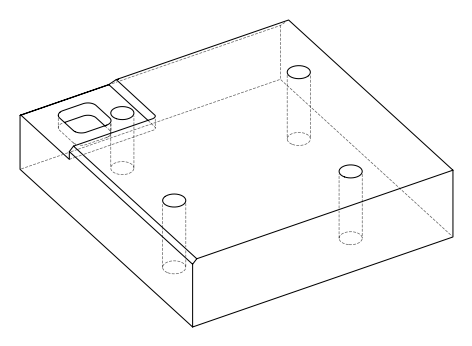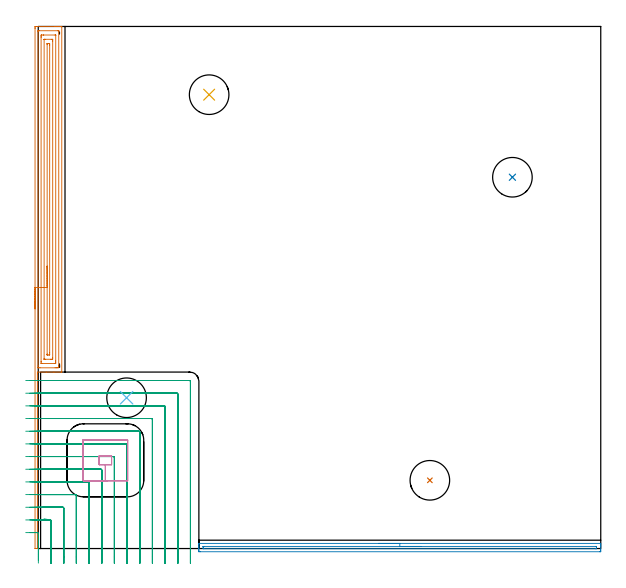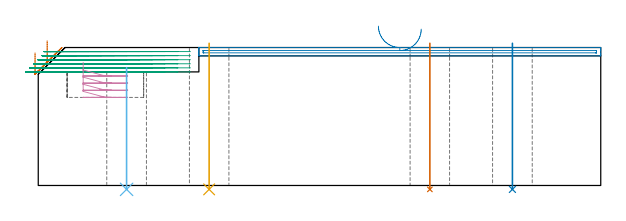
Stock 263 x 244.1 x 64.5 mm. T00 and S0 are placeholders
(PLAN: 8 operations, 3 tool changes, 28 min)
(1 AREA_MILL | FG_CHAMFER_SURFACE | UGT0205_001 | 7.35 min | 18741 mm3)
(2 AREA_MILL_1 | FG_CHAMFER_SURFACE_1 | UGT0205_001 | 3.16 min | 1463 mm3)
(3 MILL_CORNER_NOTCH_RECTANGULAR | CORNER_NOTCH_RECTANGULAR | UGT0201_125 | Follow Part, ap 1.975, ae 75% | 15.01 min | 64492 mm3)
(4 MILL_RECTANGULAR_POCKET | POCKET_RECTANGULAR_STRAIGHT | UGT0201_133 | Follow Part, ap 3.75, ae 75% | 1.39 min | 13947 mm3)
(5 INDEXABLE_INSERT_DRILL_THROUGH_HOLE_FROM_SOLID | STEP1HOLE | NXT0302_008 | 0.27 min | 17322 mm3)
(6 INDEXABLE_INSERT_DRILL_THROUGH_HOLE_FROM_SOLID_1 | STEP1HOLE_1 | NXT0302_008 | 0.23 min | 14263 mm3)
(7 INDEXABLE_INSERT_DRILL_THROUGH_HOLE_FROM_SOLID_2 | STEP1HOLE_2 | NXT0302_008 | 0.27 min | 17319 mm3)
(8 INDEXABLE_INSERT_DRILL_THROUGH_HOLE_FROM_SOLID_3 | STEP1HOLE_3 | NXT0302_008 | 0.27 min | 17326 mm3)
(TOOL UGT0205_001 | Chamfer Mill 20 x 3 x 45 deg. | D20 FL50 Z2)
(TOOL UGT0201_125 | Carbide End Mill 7.9 | D7.9 FL15 Z4)
(TOOL UGT0201_133 | Carbide End Mill 15.0 | D15 FL30 Z4)
(TOOL NXT0302_008 | Index. Insert Drill 18.5mm [880-D1850L25-05] | D18.5 PA176 FL93 Z2)
(OP 1 AREA_MILL)
G17 G21 G94 G90
T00 M6
G54
G17 G0 G90 X-1.5 Y112.05 S1061 M3
G43 Z74.5 H0
Z62.
G94 G1 Y112.088 Z61.128 F250.
Y112.202 Z60.263
Y112.391 Z59.412
Y112.653 Z58.58
Y112.987 Z57.774
Y113.39 Z57.
Y113.858 Z56.264
Y114.39 Z55.572
Y114.979 Z54.929
Y115.622 Z54.34
Y116.314 Z53.808
Y117.05 Z53.34
Y117.824 Z52.937
Y118.63 Z52.603
Y119.462 Z52.341
Y120.314 Z52.152
Y121.178 Z52.038
Y122.05 Z52.
Y243.098
X-1.499 Y243.488 Z52.001
X-1.495 Y243.986 Z52.003
X-1.492 Y244.091 Z52.006
X-1.001 Y244.096 Z52.496
X-0.395 Y244.1 Z53.102
X7.847 Z61.341
X8.403 Z61.9
X8.732 Z62.228
X9.288 Z62.784
X9.617 Z63.111
X10.63 Z64.13
X10.98 Y244.093 Z64.471
X10.997 Y244.09 Z64.488
X11. Y243.934 Z64.5
Y82.761
X10.996 Y82.509 Z64.49
X10.967 Y82.5 Z64.461
X7.329 Z60.827
X3.79 Z57.289
X-0.4 Z53.099
X-0.399 Y82.458
X-0.4 Y82.029
X-0.393 Y81.868 Z53.092
X-0.389 Y81.75 Z53.087
Y81.717
Y81.711
X-0.4 Y81.688 Z53.1
Y0.166
X-0.403 Y0.01 Z53.088
X-0.457 Y0.007 Z53.035
X-0.846 Y0. Z52.653
X-1.23 Z52.269
X-1.493 Y0.01 Z52.005
X-1.5 Y0.068 Z52.
Y122.05
X-0.086 Z53.414
Y241.702
X-0.084 Y241.918 Z53.416
X-0.082 Y242.025 Z53.418
X-0.079 Y242.075 Z53.421
X-0.07 Y242.09 Z53.43
X-0.02 Y242.092 Z53.48
X0.375 Y242.099 Z53.875
X9.223 Z62.723
X9.461 Y242.094 Z62.961
X9.57 Y242.09 Z63.07
X9.579 Y242.084 Z63.079
X9.582 Y242.066 Z63.082
X9.584 Y242.019 Z63.084
X9.585 Y241.924 Z63.085
X9.586 Y241.733 Z63.086
Y85.44
X9.58 Y84.584 Z63.08
X9.579 Y84.547 Z63.079
X8.777 Y84.502 Z62.277
X8.732 Y84.501 Z62.232
X7.894 Y84.5 Z61.394
X0.815 Z54.315
X-0.072 Y84.502 Z53.428
X-0.076 Y84.506 Z53.424
X-0.081 Y84.511 Z53.419
X-0.083 Y84.547 Z53.417
X-0.086 Y85.409 Z53.414
Y122.05
X1.328 Z54.828
X1.329 Y239.023 Z54.829
Y239.35
X1.333 Y239.916 Z54.833
X1.335 Y240.071 Z54.835
X1.48 Y240.091 Z54.98
X1.653 Y240.095 Z55.153
X2.356 Y240.1 Z55.856
X2.538 Z56.038
X7.847 Z61.347
X8.029 Y240.098 Z61.529
X8.15 Y240.093 Z61.65
X8.166 Y240.09 Z61.666
X8.168 Y240.086 Z61.668
X8.17 Y240.065 Z61.67
X8.171 Y240.025 Z61.671
Y239.916
Y87.791
X8.17 Y87.226 Z61.67
X8.169 Y86.901 Z61.669
X8.164 Y86.572 Z61.664
X8.156 Y86.509 Z61.656
X8.116 Y86.506 Z61.616
X8.027 Y86.503 Z61.527
X7.847 Y86.501 Z61.347
X7.681 Y86.5 Z61.181
X1.653 Y86.501 Z55.153
X1.485 Y86.503 Z54.985
X1.349 Y86.51 Z54.849
X1.335 Y86.552 Z54.835
X1.333 Y86.656 Z54.833
X1.329 Y87.226 Z54.829
Y87.553
X1.328 Y122.05 Z54.828
X2.743 Z56.243
Y237.923
X2.744 Y238.022 Z56.244
X2.747 Y238.081 Z56.247
X2.749 Y238.089 Z56.249
X2.756 Y238.093 Z56.256
X2.782 Y238.097 Z56.282
X2.995 Y238.099 Z56.495
X3.423 Y238.1 Z56.923
X6.107 Z59.607
X6.512 Y238.094 Z60.012
X6.714 Y238.09 Z60.214
X6.751 Y238.083 Z60.251
X6.753 Y238.049 Z60.253
X6.755 Y237.992 Z60.255
X6.757 Y237.444 Z60.257
Y237.237
Y89.219
X6.755 Y89.012 Z60.255
X6.75 Y88.669 Z60.25
X6.747 Y88.51 Z60.247
X6.58 Y88.504 Z60.08
X6.077 Y88.501 Z59.577
X5.699 Y88.5 Z59.199
X3.423 Z56.923
X3.045 Z56.545
X2.792 Y88.503 Z56.292
X2.766 Y88.506 Z56.266
X2.751 Y88.509 Z56.251
X2.75 Y88.523 Z56.25
X2.746 Y88.616 Z56.246
X2.743 Y88.805 Z56.243
Y122.05
X4.157 Z57.657
Y235.604
X4.158 Y235.756 Z57.658
X4.162 Y236.06 Z57.662
X4.164 Y236.092 Z57.664
X4.168 Y236.094 Z57.668
X4.187 Y236.098 Z57.687
X4.227 Y236.099 Z57.727
X4.308 Y236.1 Z57.808
X4.55 Z58.05
X5.192 Y236.096 Z58.692
X5.284 Y236.094 Z58.784
X5.334 Y236.09 Z58.834
X5.337 Y235.908 Z58.837
X5.342 Y235.604 Z58.842
X5.343 Y235.452 Z58.843
Y235.3
Y91.539
X5.341 Y90.798 Z58.841
X5.338 Y90.65 Z58.838
X5.333 Y90.51 Z58.833
X5.192 Y90.507 Z58.692
X4.601 Y90.501 Z58.101
X4.308 Y90.502 Z57.808
X4.209 Y90.506 Z57.709
X4.175 Y90.51 Z57.675
X4.164 Y90.515 Z57.664
X4.162 Y90.545 Z57.662
X4.159 Y90.646 Z57.659
X4.157 Y90.798 Z57.657
Y90.95
Y122.05
Y122.922 Z57.695
Y123.786 Z57.809
Y124.638 Z57.998
Y125.47 Z58.26
Y126.276 Z58.594
Y127.05 Z58.997
Y127.786 Z59.465
Y128.478 Z59.996
Y129.121 Z60.586
Y129.71 Z61.229
Y130.242 Z61.921
Y130.71 Z62.657
Y131.113 Z63.431
Y131.447 Z64.237
Y131.709 Z65.069
Y131.898 Z65.92
Y132.012 Z66.785
Y132.05 Z67.657
G0 Z74.5
M5
M2
(OP 2 AREA_MILL_1)
G17 G21 G94 G90
T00 M6
G54
G17 G0 G90 X159.05 Y2.4 S1061 M3
G43 Z74.5 H0
G94 G1 X159.088 Z73.628 F250.
X159.202 Z72.763
X159.391 Z71.912
X159.653 Z71.08
X159.987 Z70.274
X160.39 Z69.5
X160.858 Z68.764
X161.39 Z68.072
X161.979 Z67.429
X162.622 Z66.84
X163.314 Z66.308
X164.05 Z65.84
X164.824 Z65.437
X165.63 Z65.103
X166.462 Z64.841
X167.313 Z64.652
X168.178 Z64.538
X169.05 Z64.5
X262.831
X262.99 Y2.397 Z64.488
X262.993 Y2.341 Z64.432
X263. Y1.939 Z64.038
Y1.571 Z63.67
Y0.896 Z62.992
Y-0.334 Z61.763
X262.998 Y-0.889 Z61.205
X262.993 Y-1.491 Z60.604
X262.989 Y-1.494 Z60.602
X262.385 Y-1.5 Z60.6
X75.715
X75.111 Y-1.494 Z60.602
X75.107 Y-1.491 Z60.604
X75.1 Y-0.889 Z61.205
Y-0.334 Z61.763
Y0.004 Z62.1
Y0.559 Z62.655
Y0.896 Z62.992
Y1.571 Z63.671
Y1.939 Z64.038
X75.107 Y2.341 Z64.432
X75.11 Y2.397 Z64.488
X75.269 Y2.4 Z64.5
X169.05
Y0.986 Z63.086
X260.688 Y0.985 Z63.085
X260.866 Y0.982 Z63.082
X260.978 Y0.979 Z63.079
X260.99 Y0.952 Z63.052
X260.993 Y0.896 Z62.996
X260.999 Y0.496 Z62.596
X261. Y0.004 Z62.104
X260.998 Y-0.047 Z62.053
X260.995 Y-0.071 Z62.029
X260.992 Y-0.077 Z62.023
X260.955 Y-0.08 Z62.02
X260.777 Y-0.085 Z62.015
X260.688 Y-0.086 Z62.014
X260.598
X77.412 Y-0.085 Z62.015
X77.234 Y-0.082 Z62.018
X77.122 Y-0.079 Z62.021
X77.11 Y-0.052 Z62.048
X77.107 Y0.004 Z62.104
X77.101 Y0.404 Z62.504
X77.1 Y0.896 Z62.996
X77.102 Y0.947 Z63.047
X77.105 Y0.971 Z63.071
X77.108 Y0.977 Z63.077
X77.145 Y0.98 Z63.08
X77.323 Y0.985 Z63.085
X77.412 Y0.986 Z63.086
X77.502
X169.05
X169.922 Z63.124
X170.786 Z63.238
X171.638 Z63.426
X172.47 Z63.689
X173.276 Z64.023
X174.05 Z64.425
X174.786 Z64.894
X175.478 Z65.425
X176.121 Z66.015
X176.71 Z66.658
X177.241 Z67.35
X177.71 Z68.086
X178.113 Z68.86
X178.447 Z69.666
X178.709 Z70.498
X178.898 Z71.349
X179.012 Z72.214
X179.05 Z73.086
G0 Z74.5
M5
M2
(OP 3 MILL_CORNER_NOTCH_RECTANGULAR)
G17 G21 G94 G90
T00 M6
G54
G17 G0 G90 X5.975 Y-4.569 S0 M3
G43 Z74.5 H0
Z62.6
G94 G1 Y-1.569 F250.
Y12.984 F500.
G3 X5.65 Y13.369 R0.395
G1 X2.697 Y13.9 F250.
G0 Z74.5
X11.9 Y-6.95
Z62.6
G1 Y-3.95
Y18.909 F500.
G3 X11.509 Y19.3 R0.395
G1 X5.65
X2.65 Y19.301 F250.
G0 Z74.5
X17.825 Y-6.95
Z62.6
G1 Y-3.95
Y24.834 F500.
G3 X17.434 Y25.225 R0.395
G1 X11.509
X5.65
X2.65 Y25.226 F250.
G0 Z74.5
X23.75 Y-6.95
Z62.6
G1 Y-3.95
Y30.759 F500.
G3 X23.359 Y31.15 R0.395
G1 X17.434
X5.65
X2.65 Y31.151 F250.
G0 Z74.5
X29.675 Y-6.95
Z62.6
G1 Y-3.95
Y36.684 F500.
G3 X29.284 Y37.075 R0.395
G1 X23.359
X5.65
X2.65 Y37.076 F250.
G0 Z74.5
X35.6 Y-6.95
Z62.6
G1 Y-3.95
Y42.608 F500.
G3 X35.208 Y43. R0.395
G1 X29.284
X5.65
X2.65 Y43.002 F250.
G0 Z74.5
X41.525 Y-6.95
Z62.6
G1 Y-3.95
Y48.533 F500.
G3 X41.133 Y48.925 R0.395
G1 X35.208
X5.65
X2.65 Y48.927 F250.
G0 Z74.5
X47.45 Y-6.95
Z62.6
G1 Y-3.95
Y54.458 F500.
G3 X47.058 Y54.85 R0.395
G1 X41.133
X5.65
X2.65 Y54.853 F250.
G0 Z74.5
X53.375 Y-6.95
Z62.6
G1 Y-3.95
Y60.383 F500.
G3 X52.983 Y60.775 R0.395
G1 X47.058
X5.65
X2.65 Y60.778 F250.
G0 Z74.5
X59.3 Y-6.95
Z62.6
G1 Y-3.95
Y66.308 F500.
G3 X58.908 Y66.7 R0.395
G1 X52.983
X5.65
X2.65 Y66.705 F250.
G0 Z74.5
X65.225 Y-6.95
Z62.6
G1 Y-3.95
Y72.232 F500.
G3 X64.832 Y72.625 R0.395
G1 X58.908
X5.65
X2.65 Y72.635 F250.
G0 Z74.5
X71.15 Y-6.95
Z62.6
G1 Y-3.95
Y78.157 F500.
G3 X70.757 Y78.55 R0.395
G1 X5.67
X2.67 F250.
G0 Z74.5
X5.975 Y-5.851
Z60.7
G1 Y-2.851
Y12.984 F500.
G3 X5.584 Y13.375 R0.395
G1 X4.75
X1.75 F250.
G0 Z74.5
X11.9 Y-6.95
Z60.7
G1 Y-3.95
Y18.909 F500.
G3 X11.509 Y19.3 R0.395
G1 X4.75
X1.75 F250.
G0 Z74.5
X17.825 Y-6.95
Z60.7
G1 Y-3.95
Y24.834 F500.
G3 X17.434 Y25.225 R0.395
G1 X4.75
X1.75 F250.
G0 Z74.5
X23.75 Y-6.95
Z60.7
G1 Y-3.95
Y30.759 F500.
G3 X23.359 Y31.15 R0.395
G1 X4.75
X1.75 F250.
G0 Z74.5
X29.675 Y-6.95
Z60.7
G1 Y-3.95
Y36.684 F500.
G3 X29.284 Y37.075 R0.395
G1 X4.75
X1.75 F250.
G0 Z74.5
X35.6 Y-6.95
Z60.7
G1 Y-3.95
Y42.608 F500.
G3 X35.208 Y43. R0.395
G1 X4.75
X1.75 F250.
G0 Z74.5
X41.525 Y-6.95
Z60.7
G1 Y-3.95
Y48.533 F500.
G3 X41.133 Y48.925 R0.395
G1 X4.75
X1.75 F250.
G0 Z74.5
X47.45 Y-6.95
Z60.7
G1 Y-3.95
Y54.458 F500.
G3 X47.058 Y54.85 R0.395
G1 X4.75
X1.75 F250.
G0 Z74.5
X53.375 Y-6.95
Z60.7
G1 Y-3.95
Y60.383 F500.
G3 X52.983 Y60.775 R0.395
G1 X4.75
X1.75 F250.
G0 Z74.5
X59.3 Y-6.95
Z60.7
G1 Y-3.95
Y66.308 F500.
G3 X58.908 Y66.7 R0.395
G1 X4.75
X1.75 F250.
G0 Z74.5
X65.225 Y-6.95
Z60.7
G1 Y-3.95
Y72.232 F500.
G3 X64.832 Y72.625 R0.395
G1 X4.75
X1.75 F250.
G0 Z74.5
X71.15 Y-6.95
Z60.7
G1 Y-3.95
Y78.157 F500.
G3 X70.757 Y78.55 R0.395
G1 X4.75
X1.75 F250.
G0 Z74.5
X5.975 Y-6.863
Z58.8
G1 Y-3.863
Y12.984 F500.
G3 X5.584 Y13.375 R0.395
G1 X2.85
X-0.15 F250.
G0 Z74.5
X11.9 Y-6.95
Z58.8
G1 Y-3.95
Y18.909 F500.
G3 X11.509 Y19.3 R0.395
G1 X2.85
X-0.15 F250.
G0 Z74.5
X17.825 Y-6.95
Z58.8
G1 Y-3.95
Y24.834 F500.
G3 X17.434 Y25.225 R0.395
G1 X2.85
X-0.15 F250.
G0 Z74.5
X23.75 Y-6.95
Z58.8
G1 Y-3.95
Y30.759 F500.
G3 X23.359 Y31.15 R0.395
G1 X2.85
X-0.15 F250.
G0 Z74.5
X29.675 Y-6.95
Z58.8
G1 Y-3.95
Y36.684 F500.
G3 X29.284 Y37.075 R0.395
G1 X2.85
X-0.15 F250.
G0 Z74.5
X35.6 Y-6.95
Z58.8
G1 Y-3.95
Y42.608 F500.
G3 X35.208 Y43. R0.395
G1 X2.85
X-0.15 F250.
G0 Z74.5
X41.525 Y-6.95
Z58.8
G1 Y-3.95
Y48.533 F500.
G3 X41.133 Y48.925 R0.395
G1 X2.85
X-0.15 F250.
G0 Z74.5
X47.45 Y-6.95
Z58.8
G1 Y-3.95
Y54.458 F500.
G3 X47.058 Y54.85 R0.395
G1 X2.85
X-0.15 F250.
G0 Z74.5
X53.375 Y-6.95
Z58.8
G1 Y-3.95
Y60.383 F500.
G3 X52.983 Y60.775 R0.395
G1 X2.85
X-0.15 F250.
G0 Z74.5
X59.3 Y-6.95
Z58.8
G1 Y-3.95
Y66.308 F500.
G3 X58.908 Y66.7 R0.395
G1 X2.85
X-0.15 F250.
G0 Z74.5
X65.225 Y-6.95
Z58.8
G1 Y-3.95
Y72.232 F500.
G3 X64.832 Y72.625 R0.395
G1 X2.85
X-0.15 F250.
G0 Z74.5
X71.15 Y-6.95
Z58.8
G1 Y-3.95
Y78.157 F500.
G3 X70.757 Y78.55 R0.395
G1 X2.85
X-0.15 F250.
G0 Z74.5
X5.975 Y-6.95
Z56.9
G1 Y-3.95
Y12.984 F500.
G3 X5.584 Y13.375 R0.395
G1 X0.95
X-2.05 F250.
G0 Z74.5
X11.9 Y-6.95
Z56.9
G1 Y-3.95
Y18.909 F500.
G3 X11.509 Y19.3 R0.395
G1 X0.95
X-2.05 F250.
G0 Z74.5
X17.825 Y-6.95
Z56.9
G1 Y-3.95
Y24.834 F500.
G3 X17.434 Y25.225 R0.395
G1 X0.95
X-2.05 F250.
G0 Z74.5
X23.75 Y-6.95
Z56.9
G1 Y-3.95
Y30.759 F500.
G3 X23.359 Y31.15 R0.395
G1 X0.95
X-2.05 F250.
G0 Z74.5
X29.675 Y-6.95
Z56.9
G1 Y-3.95
Y36.684 F500.
G3 X29.284 Y37.075 R0.395
G1 X0.95
X-2.05 F250.
G0 Z74.5
X35.6 Y-6.95
Z56.9
G1 Y-3.95
Y42.608 F500.
G3 X35.208 Y43. R0.395
G1 X0.95
X-2.05 F250.
G0 Z74.5
X41.525 Y-6.95
Z56.9
G1 Y-3.95
Y48.533 F500.
G3 X41.133 Y48.925 R0.395
G1 X0.95
X-2.05 F250.
G0 Z74.5
X47.45 Y-6.95
Z56.9
G1 Y-3.95
Y54.458 F500.
G3 X47.058 Y54.85 R0.395
G1 X0.95
X-2.05 F250.
G0 Z74.5
X53.375 Y-6.95
Z56.9
G1 Y-3.95
Y60.383 F500.
G3 X52.983 Y60.775 R0.395
G1 X0.95
X-2.05 F250.
G0 Z74.5
X59.3 Y-6.95
Z56.9
G1 Y-3.95
Y66.308 F500.
G3 X58.908 Y66.7 R0.395
G1 X0.95
X-2.05 F250.
G0 Z74.5
X65.225 Y-6.95
Z56.9
G1 Y-3.95
Y72.233 F500.
G3 X64.833 Y72.625 R0.395
G1 X0.95
X-2.05 F250.
G0 Z74.5
X71.15 Y-6.95
Z56.9
G1 Y-3.95
Y78.157 F500.
G3 X70.757 Y78.55 R0.395
G1 X0.95
X-2.05 F250.
G0 Z74.5
X0.05 Y-5.626
Z55.
G1 Y-2.626
Y7.06 F500.
G3 X-0.34 Y7.45 R0.395
G1 X-0.95
X-3.95 F250.
G0 Z74.5
X5.975 Y-6.95
Z55.
G1 Y-3.95
Y12.984 F500.
G3 X5.584 Y13.375 R0.395
G1 X-0.95
X-3.95 F250.
G0 Z74.5
X11.9 Y-6.95
Z55.
G1 Y-3.95
Y18.909 F500.
G3 X11.509 Y19.3 R0.395
G1 X-0.95
X-3.95 F250.
G0 Z74.5
X17.825 Y-6.95
Z55.
G1 Y-3.95
Y24.834 F500.
G3 X17.434 Y25.225 R0.395
G1 X-0.95
X-3.95 F250.
G0 Z74.5
X23.75 Y-6.95
Z55.
G1 Y-3.95
Y30.759 F500.
G3 X23.359 Y31.15 R0.395
G1 X-0.95
X-3.95 F250.
G0 Z74.5
X29.675 Y-6.95
Z55.
G1 Y-3.95
Y36.684 F500.
G3 X29.284 Y37.075 R0.395
G1 X-0.95
X-3.95 F250.
G0 Z74.5
X35.6 Y-6.95
Z55.
G1 Y-3.95
Y42.608 F500.
G3 X35.208 Y43. R0.395
G1 X-0.95
X-3.95 F250.
G0 Z74.5
X41.525 Y-6.95
Z55.
G1 Y-3.95
Y48.533 F500.
G3 X41.133 Y48.925 R0.395
G1 X-0.95
X-3.95 F250.
G0 Z74.5
X47.45 Y-6.95
Z55.
G1 Y-3.95
Y54.458 F500.
G3 X47.058 Y54.85 R0.395
G1 X-0.95
X-3.95 F250.
G0 Z74.5
X53.375 Y-6.95
Z55.
G1 Y-3.95
Y60.383 F500.
G3 X52.983 Y60.775 R0.395
G1 X-0.95
X-3.95 F250.
G0 Z74.5
X59.3 Y-6.95
Z55.
G1 Y-3.95
Y66.308 F500.
G3 X58.908 Y66.7 R0.395
G1 X-0.95
X-3.95 F250.
G0 Z74.5
X65.225 Y-6.95
Z55.
G1 Y-3.95
Y72.233 F500.
G3 X64.833 Y72.625 R0.395
G1 X-0.95
X-3.95 F250.
G0 Z74.5
X71.15 Y-6.95
Z55.
G1 Y-3.95
Y78.157 F500.
G3 X70.757 Y78.55 R0.395
G1 X-0.95
X-3.95 F250.
G0 Z74.5
X0.05 Y-6.808
Z53.1
G1 Y-3.808
Y7.06 F500.
G3 X-0.34 Y7.45 R0.395
G1 X-2.849
X-5.849 F250.
G0 Z74.5
X5.975 Y-6.95
Z53.1
G1 Y-3.95
Y12.984 F500.
G3 X5.584 Y13.375 R0.395
G1 X-2.849
X-5.849 F250.
G0 Z74.5
X11.9 Y-6.95
Z53.1
G1 Y-3.95
Y18.909 F500.
G3 X11.509 Y19.3 R0.395
G1 X-2.849
X-5.849 F250.
G0 Z74.5
X17.825 Y-6.95
Z53.1
G1 Y-3.95
Y24.834 F500.
G3 X17.434 Y25.225 R0.395
G1 X-2.849
X-5.849 F250.
G0 Z74.5
X23.75 Y-6.95
Z53.1
G1 Y-3.95
Y30.759 F500.
G3 X23.359 Y31.15 R0.395
G1 X-2.849
X-5.849 F250.
G0 Z74.5
X29.675 Y-6.95
Z53.1
G1 Y-3.95
Y36.684 F500.
G3 X29.284 Y37.075 R0.395
G1 X-2.849
X-5.849 F250.
G0 Z74.5
X35.6 Y-6.95
Z53.1
G1 Y-3.95
Y42.608 F500.
G3 X35.208 Y43. R0.395
G1 X-2.849
X-5.849 F250.
G0 Z74.5
X41.525 Y-6.95
Z53.1
G1 Y-3.95
Y48.533 F500.
G3 X41.133 Y48.925 R0.395
G1 X-2.849
X-5.849 F250.
G0 Z74.5
X47.45 Y-6.95
Z53.1
G1 Y-3.95
Y54.458 F500.
G3 X47.058 Y54.85 R0.395
G1 X-2.849
X-5.849 F250.
G0 Z74.5
X53.375 Y-6.95
Z53.1
G1 Y-3.95
Y60.383 F500.
G3 X52.983 Y60.775 R0.395
G1 X-2.849
X-5.849 F250.
G0 Z74.5
X59.3 Y-6.95
Z53.1
G1 Y-3.95
Y66.308 F500.
G3 X58.908 Y66.7 R0.395
G1 X-2.849
X-5.849 F250.
G0 Z74.5
X65.225 Y-6.95
Z53.1
G1 Y-3.95
Y72.233 F500.
G3 X64.833 Y72.625 R0.395
G1 X-2.849
X-5.849 F250.
G0 Z74.5
X71.15 Y-6.95
Z53.1
G1 Y-3.95
Y78.157 F500.
G3 X70.757 Y78.55 R0.395
G1 X-2.849
X-5.849 F250.
G0 Z74.5
M5
M2
(OP 4 MILL_RECTANGULAR_POCKET)
G17 G21 G94 G90
T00 M6
G54
G17 G0 G90 X21. Y44.956 S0 M3
G43 Z74.5 H0
Z57.514
G94 G1 Y31.768 Z53.981 F250.
X21.026 Y31.726 Z53.967
X21.068 Y31.7 Z53.954
X31.4 Z51.186
Y39.2
X34.3 F500.
Y43.3
X28.5
Y39.2
X31.4
Y31.7
X41.7
X41.755 Y31.705
X41.795 Y31.745
X41.8 Y31.8
Y50.7
X41.795 Y50.755
X41.755 Y50.795
X41.7 Y50.8
X21.1
X21.045 Y50.795
X21.005 Y50.755
X21. Y50.7
Y31.8
X21.005 Y31.745
X21.045 Y31.705
X21.1 Y31.7
X31.4
X32.4
G0 X21. Y44.956 Z54.186
G1 Y31.768 Z50.652 F250.
X21.026 Y31.726 Z50.639
X21.068 Y31.7 Z50.626
X31.4 Z47.857
Y39.2
X34.3 F500.
Y43.3
X28.5
Y39.2
X31.4
Y31.7
X41.7
X41.755 Y31.705
X41.795 Y31.745
X41.8 Y31.8
Y50.7
X41.795 Y50.755
X41.755 Y50.795
X41.7 Y50.8
X21.1
X21.045 Y50.795
X21.005 Y50.755
X21. Y50.7
Y31.8
X21.005 Y31.745
X21.045 Y31.705
X21.1 Y31.7
X31.4
X32.4
G0 X21. Y44.956 Z50.857
G1 Y31.768 Z47.324 F250.
X21.026 Y31.726 Z47.31
X21.068 Y31.7 Z47.297
X31.4 Z44.529
Y39.2
X34.3 F500.
Y43.3
X28.5
Y39.2
X31.4
Y31.7
X41.7
X41.755 Y31.705
X41.795 Y31.745
X41.8 Y31.8
Y50.7
X41.795 Y50.755
X41.755 Y50.795
X41.7 Y50.8
X21.1
X21.045 Y50.795
X21.005 Y50.755
X21. Y50.7
Y31.8
X21.005 Y31.745
X21.045 Y31.705
X21.1 Y31.7
X31.4
X32.4
G0 X21. Y44.956 Z47.529
G1 Y31.768 Z43.995 F250.
X21.026 Y31.726 Z43.982
X21.068 Y31.7 Z43.968
X31.4 Z41.2
Y39.2
X34.3 F500.
Y43.3
X28.5
Y39.2
X31.4
Y31.7
X41.7
X41.755 Y31.705
X41.795 Y31.745
X41.8 Y31.8
Y50.7
X41.795 Y50.755
X41.755 Y50.795
X41.7 Y50.8
X21.1
X21.045 Y50.795
X21.005 Y50.755
X21. Y50.7
Y31.8
X21.005 Y31.745
X21.045 Y31.705
X21.1 Y31.7
X31.4
X32.4
G0 Z74.5
M5
M2
(OP 5 INDEXABLE_INSERT_DRILL_THROUGH_HOLE_FROM_SOLID)
G17 G21 G94 G90
T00 M6
G54
G17 G0 G90 X79.9 Y212.2 S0 M3
G43 Z74.5 H1
G94 G81 G98 Z-1.823 F250. R66.5
G80
M5
M2
(OP 6 INDEXABLE_INSERT_DRILL_THROUGH_HOLE_FROM_SOLID_1)
G17 G21 G94 G90
T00 M6
G54
G17 G0 G90 X41.3 Y70.5 S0 M3
G43 Z74.5 H1
G94 G81 G98 Z-1.823 F250. R55.1
G80
M5
M2
(OP 7 INDEXABLE_INSERT_DRILL_THROUGH_HOLE_FROM_SOLID_2)
G17 G21 G94 G90
T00 M6
G54
G17 G0 G90 X183.1 Y31.9 S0 M3
G43 Z74.5 H1
G94 G81 G98 Z-1.823 F250. R66.5
G80
M5
M2
(OP 8 INDEXABLE_INSERT_DRILL_THROUGH_HOLE_FROM_SOLID_3)
G17 G21 G94 G90
T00 M6
G54
G17 G0 G90 X221.7 Y173.6 S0 M3
G43 Z74.5 H1
G94 G81 G98 Z-1.823 F250. R66.5
G80
M5
M2
